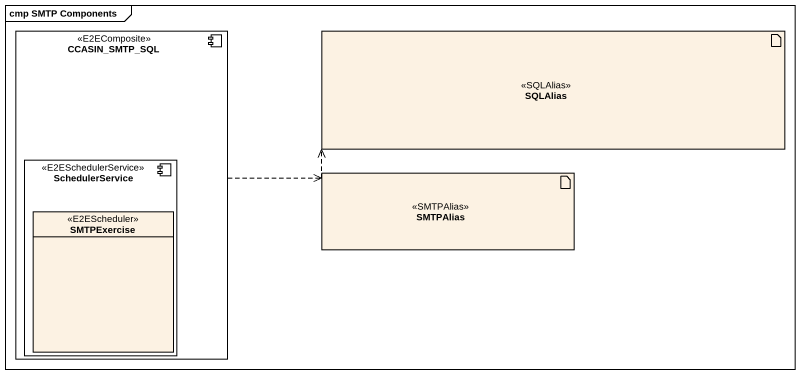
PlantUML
@startuml
mainframe cmp SMTP Components
allowmixing
hide circle
hide empty members
component CCASIN_SMTP_SQL <<E2EComposite>> {
  component SchedulerService <<E2ESchedulerService>> {
    class SMTPExercise <<E2EScheduler>>
  }
}
artifact SQLAlias <<SQLAlias>>
artifact SMTPAlias <<SMTPAlias>>
CCASIN_SMTP_SQL .right.> SQLAlias
CCASIN_SMTP_SQL .right.> SMTPAlias
@enduml
